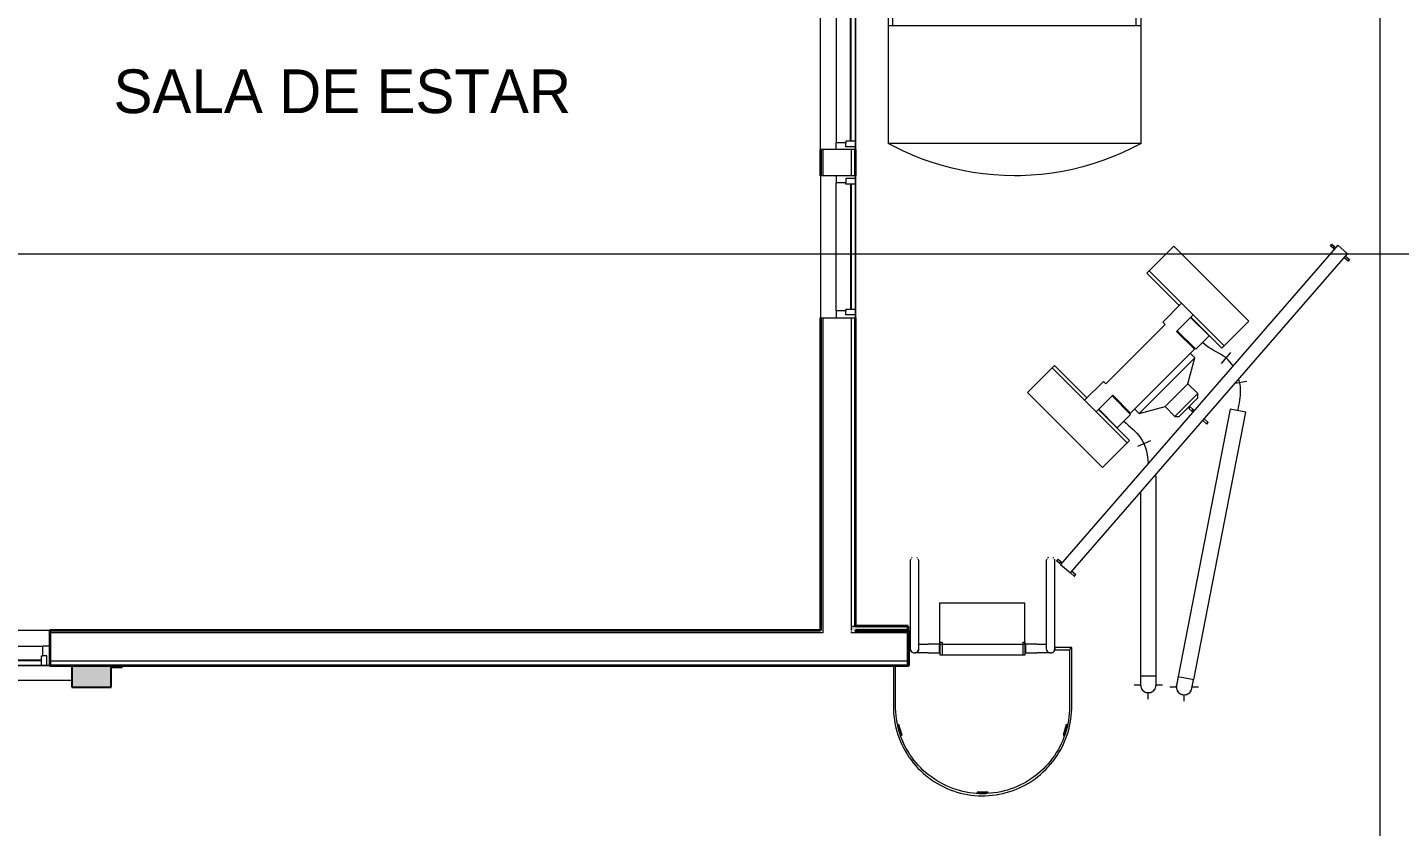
# Model space of a CAD drawing. Header units: metres. Extents: x -3 to 175, y -5 to 18.
# Drawn here: x 119.59 to 125.87, y 0.14 to 3.8 of the extents above; entities that cross this region are included whole.
import ezdxf

# ---------------------------------------------------------------- set-up
doc = ezdxf.new("R2010")
doc.units = ezdxf.units.M
for name, color, linetype, lineweight in [('A-FLOR-HRAL', 7, 'Continuous', 9), ('A-GENM', 7, 'Continuous', 9), ('A-GLAZ', 7, 'Continuous', 9), ('A-WALL', 7, 'Continuous', 9), ('A-WALL-PATT', 7, 'Continuous', 35), ('G-ANNO-SYMB', 7, 'Continuous', 9), ('G-ANNO-TEXT', 7, 'Continuous', 9), ('I-WALL', 7, 'Continuous', 9), ('M-EQPM', 7, 'Continuous', 9), ('P-PIPE', 7, 'Continuous', 9), ('P-PIPE-CNTR', 7, 'Continuous', 9)]:
    doc.layers.add(name, color=color, linetype=linetype, lineweight=lineweight)
doc.styles.add('Century Gothic_1', font='GOTHIC.TTF', dxfattribs={"height": 0.2})

# ---------------------------------------------------------------- blocks, each defined once
blk = doc.blocks.new('M_Corniza Generica - Blanco-2490366-N-Hab-01')
at = {"layer": 'A-GENM', "true_color": 0xc0c0c0}
blk.add_hatch(color=9, dxfattribs=at).paths.add_polyline_path([(13.041, 0.8736), (13.041, 1.0336), (13.036, 1.0336), (13.036, 0.8736)])
at = {"layer": 'A-GENM', "lineweight": 25}
for p, q in [((13.041, 1.0336), (13.036, 1.0336)), ((13.036, 1.0336), (13.036, 0.8736)), ((13.041, 0.8736), (13.041, 1.0336)), ((13.036, 0.8736), (13.041, 0.8736))]:
    blk.add_line(p, q, dxfattribs=at)
blk = doc.blocks.new('M_Ventana Ponton - 650 x 1500 mm-2529117-N-Hab-01')
at = {"layer": 'A-GLAZ'}
for p, q in [((0.325, 0.08), (-0.325, 0.08)), ((-0.29325, 0.0089), (0.29325, 0.0089)), ((-0.325, -0.08), (0.325, -0.08)), ((0.2869, -0.08), (-0.2869, -0.08))]:
    blk.add_line(p, q, dxfattribs=at)
at = {"layer": 'A-GLAZ', "lineweight": 18}
for p, q in [((-0.29325, 0.0089), (-0.325, 0.0089)), ((-0.29325, -0.03555), (-0.29325, 0.0089)), ((0.325, 0.0089), (0.29325, 0.0089)), ((0.29325, -0.03555), (0.29325, 0.0089)), ((-0.3123, -0.08), (-0.3123, -0.03555)), ((-0.3123, -0.03555), (-0.29325, -0.03555)), ((-0.2869, -0.03555), (-0.29325, -0.03555)), ((-0.2869, -0.08), (-0.2869, -0.03555)), ((0.2869, -0.03555), (0.29325, -0.03555)), ((0.2869, -0.08), (0.2869, -0.03555)), ((0.3123, -0.03555), (0.29325, -0.03555)), ((0.3123, -0.08), (0.3123, -0.03555)), ((-0.2869, -0.08), (-0.325, -0.08)), ((0.325, -0.08), (0.2869, -0.08))]:
    blk.add_line(p, q, dxfattribs=at)
at = {"layer": 'A-GLAZ', "lineweight": 25}
blk.add_line((0.2869, -0.057775), (-0.2869, -0.057775), dxfattribs=at)
blk = doc.blocks.new('M_Ventana Ponton - 650 x 1400 mm-2537247-N-Hab-01')
at = {"layer": 'A-GLAZ'}
for p, q in [((0.325, 0.08), (-0.325, 0.08)), ((-0.29325, 0.0089), (0.29325, 0.0089)), ((-0.325, -0.08), (0.325, -0.08)), ((0.2869, -0.08), (-0.2869, -0.08))]:
    blk.add_line(p, q, dxfattribs=at)
at = {"layer": 'A-GLAZ', "lineweight": 18}
for p, q in [((-0.325, 0.08), (-0.325, -0.08)), ((0.325, -0.08), (0.325, 0.08)), ((-0.29325, 0.0089), (-0.325, 0.0089)), ((-0.29325, -0.03555), (-0.29325, 0.0089)), ((0.325, 0.0089), (0.29325, 0.0089)), ((0.29325, -0.03555), (0.29325, 0.0089)), ((-0.3123, -0.08), (-0.3123, -0.03555)), ((-0.3123, -0.03555), (-0.29325, -0.03555)), ((-0.2869, -0.03555), (-0.29325, -0.03555)), ((-0.2869, -0.08), (-0.2869, -0.03555)), ((0.2869, -0.03555), (0.29325, -0.03555)), ((0.2869, -0.08), (0.2869, -0.03555)), ((0.3123, -0.03555), (0.29325, -0.03555)), ((0.3123, -0.08), (0.3123, -0.03555)), ((-0.2869, -0.08), (-0.325, -0.08)), ((0.325, -0.08), (0.2869, -0.08))]:
    blk.add_line(p, q, dxfattribs=at)
at = {"layer": 'A-GLAZ', "lineweight": 25}
blk.add_line((0.2869, -0.057775), (-0.2869, -0.057775), dxfattribs=at)
blk = doc.blocks.new('M_Ventana Ponton - 650 x 1400 mm-2537208-N-Hab-01')
at = {"layer": 'A-GLAZ'}
for p, q in [((-0.325, 0.08), (0.325, 0.08)), ((0.2869, 0.08), (-0.2869, 0.08)), ((-0.29325, -0.0089), (0.29325, -0.0089)), ((0.325, -0.08), (-0.325, -0.08))]:
    blk.add_line(p, q, dxfattribs=at)
at = {"layer": 'A-GLAZ', "lineweight": 18}
for p, q in [((-0.325, -0.08), (-0.325, 0.08)), ((-0.2869, 0.08), (-0.325, 0.08)), ((-0.3123, 0.08), (-0.3123, 0.03555)), ((-0.2869, 0.08), (-0.2869, 0.03555)), ((0.2869, 0.08), (0.2869, 0.03555)), ((0.325, 0.08), (0.2869, 0.08)), ((0.3123, 0.08), (0.3123, 0.03555)), ((0.325, 0.08), (0.325, -0.08)), ((-0.3123, 0.03555), (-0.29325, 0.03555)), ((-0.2869, 0.03555), (-0.29325, 0.03555)), ((-0.29325, 0.03555), (-0.29325, -0.0089)), ((0.2869, 0.03555), (0.29325, 0.03555)), ((0.29325, 0.03555), (0.29325, -0.0089)), ((0.3123, 0.03555), (0.29325, 0.03555)), ((-0.29325, -0.0089), (-0.325, -0.0089)), ((0.325, -0.0089), (0.29325, -0.0089))]:
    blk.add_line(p, q, dxfattribs=at)
at = {"layer": 'A-GLAZ', "lineweight": 25}
blk.add_line((0.2869, 0.057775), (-0.2869, 0.057775), dxfattribs=at)
blk = doc.blocks.new('Railing - 50 x 12mm-V212-N-Hab-01')
at = {"layer": 'A-FLOR-HRAL'}
for p, q in [((-0.054, -0.0016), (-0.0368, -0.0016)), ((-0.054, -0.0116), (-0.054, -0.0016)), ((-0.0368, -0.0116), (-0.054, -0.0116)), ((-0.0368, -0.0016), (-0.03, -0.0016)), ((-0.0368, -0.0116), (-0.0368, -0.0016)), ((-0.03, -0.0116), (-0.0368, -0.0116)), ((0.03, -0.0016), (0.0532, -0.0016)), ((0.0532, -0.0116), (0.03, -0.0116)), ((0.054, -0.0016), (0.0532, -0.0016)), ((0.0532, -0.0016), (0.0532, -0.0116)), ((0.0532, -0.0116), (0.054, -0.0116)), ((0.054, -0.0116), (0.054, -0.0016)), ((0.054, -0.0116), (0.054, -0.0016))]:
    blk.add_line(p, q, dxfattribs=at)
blk = doc.blocks.new('Railing - 50 x 12mm-V201-N-Hab-01')
at = {"layer": 'A-FLOR-HRAL'}
for p, q in [((-0.054, -0.0016), (-0.0368, -0.0016)), ((-0.054, -0.0116), (-0.054, -0.0016)), ((-0.0368, -0.0116), (-0.054, -0.0116)), ((-0.0368, -0.0016), (-0.03, -0.0016)), ((-0.0368, -0.0116), (-0.0368, -0.0016)), ((-0.03, -0.0116), (-0.0368, -0.0116)), ((0.03, -0.0016), (0.0532, -0.0016)), ((0.0532, -0.0116), (0.03, -0.0116)), ((0.054, -0.0016), (0.0532, -0.0016)), ((0.0532, -0.0016), (0.0532, -0.0116)), ((0.0532, -0.0116), (0.054, -0.0116)), ((0.054, -0.0116), (0.054, -0.0016)), ((0.054, -0.0116), (0.054, -0.0016))]:
    blk.add_line(p, q, dxfattribs=at)
blk = doc.blocks.new('Railing - Railing-2595985-N-Hab-01')
at = {"layer": 'A-FLOR-HRAL'}
for p, q in [((15.0038, 2.7979), (13.7338, 1.3369)), ((15.0491, 2.7585), (15.0038, 2.7979)), ((13.7791, 1.2976), (15.0491, 2.7585)), ((13.7338, 1.3369), (13.7791, 1.2976))]:
    blk.add_line(p, q, dxfattribs=at)
at = {"rotation": 318.9999999999996}
for name, p in [('Railing - 50 x 12mm-V212-N-Hab-01', (15.0183, 2.7688)), ('Railing - 50 x 12mm-V201-N-Hab-01', (14.3704, 2.0235)), ('Railing - 50 x 12mm-V201-N-Hab-01', (13.7647, 1.3267))]:
    blk.add_blockref(name, p, dxfattribs=at)
blk = doc.blocks.new('M_Escalera Marinera Exterior - M_Escalera Marinera Exterior-2698241-N-Hab-01')
at = {"layer": 'A-GENM'}
for p, q in [((-0.3316, 0.35), (-0.3316, 0.05)), ((-0.2916, 0.05), (-0.2916, 0.35)), ((0.2916, 0.35), (0.2916, 0.05)), ((0.3316, 0.05), (0.3316, 0.35)), ((0.194, 0.2077), (-0.1968, 0.2077)), ((-0.1968, 0.2077), (-0.1968, 0.02)), ((0.194, 0.02), (0.194, 0.2077)), ((-0.3316, 0.005), (-0.3361, 0.005)), ((-0.3316, -0.005), (-0.3316, 0.005)), ((-0.1968, 0.02), (-0.2484, 0.02)), ((-0.1968, 0), (-0.1968, 0.02)), ((-0.1968, 0.02), (0.194, 0.02)), ((-0.1968, -0.02), (-0.1968, 0)), ((-0.1943, 0.03), (-0.1843, 0.03)), ((-0.1943, -0.03), (-0.1943, 0.03)), ((-0.1843, 0.03), (-0.1843, -0.03)), ((0.1843, 0.03), (0.1943, 0.03)), ((0.1843, 0.03), (0.1843, -0.03)), ((0.1943, 0.03), (0.1943, -0.03)), ((0.2484, 0.02), (0.1968, 0.02)), ((0.1968, 0.02), (0.1968, 0)), ((0.1968, 0), (0.1968, -0.02)), ((0.4084, 0.005), (0.3316, 0.005)), ((0.3316, 0.005), (0.3316, -0.005)), ((0.4084, -0.2658), (0.4084, 0.005)), ((-0.3361, -0.005), (-0.3316, -0.005)), ((-0.2484, -0.02), (-0.1968, -0.02)), ((-0.1843, -0.03), (-0.1943, -0.03)), ((0.1843, -0.03), (-0.1843, -0.03)), ((0.1943, -0.03), (0.1843, -0.03)), ((0.1968, -0.02), (0.2484, -0.02)), ((0.3316, -0.005), (0.3984, -0.005)), ((0.3984, -0.005), (0.3984, -0.2658)), ((-0.4084, -0.0774), (-0.4084, -0.2658)), ((-0.3984, -0.2658), (-0.3984, -0.0774)), ((-0.3828, -0.3479), (-0.3876, -0.3493)), ((-0.3876, -0.3493), (-0.3736, -0.3981)), ((-0.3688, -0.3968), (-0.3828, -0.3479)), ((0.3828, -0.3479), (0.3688, -0.3968)), ((0.3736, -0.3981), (0.3876, -0.3493)), ((0.3876, -0.3493), (0.3828, -0.3479)), ((0.3924, -0.3342), (0.3921, -0.3359)), ((0.3924, -0.3342), (0.3921, -0.3359)), ((-0.3736, -0.3981), (-0.3688, -0.3968)), ((0.3688, -0.3968), (0.3736, -0.3981)), ((0.3745, -0.4013), (0.3741, -0.4027)), ((0.3745, -0.4013), (0.3741, -0.4027)), ((-0.3445, -0.4657), (-0.3454, -0.4642)), ((-0.3445, -0.4657), (-0.3454, -0.4642)), ((0.3057, -0.5212), (0.3045, -0.5225)), ((0.3057, -0.5212), (0.3045, -0.5225)), ((-0.1985, -0.6111), (-0.1999, -0.6103)), ((-0.1985, -0.6111), (-0.1999, -0.6103)), ((-0.0683, -0.6582), (-0.0699, -0.6579)), ((-0.0683, -0.6582), (-0.0699, -0.6579)), ((0.0254, -0.6578), (-0.0254, -0.6578)), ((-0.0254, -0.6578), (-0.0254, -0.6628)), ((-0.0155, -0.6628), (0.0155, -0.6628)), ((0.0006, -0.6641), (-0.0008, -0.6641)), ((0.0006, -0.6641), (-0.0008, -0.6641)), ((0.0254, -0.6628), (0.0254, -0.6578)), ((0.1371, -0.6398), (0.1354, -0.6404)), ((0.1371, -0.6398), (0.1354, -0.6404))]:
    blk.add_line(p, q, dxfattribs=at)
at = {"layer": 'A-GENM', "flags": 128}
for points in [[(-0.3316, 0.4), (-0.3316, 0.4), (-0.3316, 0.3998), (-0.3316, 0.3996), (-0.3316, 0.3994), (-0.3316, 0.399), (-0.3316, 0.3986), (-0.3316, 0.3981), (-0.3316, 0.3975), (-0.3316, 0.3968), (-0.3316, 0.3961), (-0.3316, 0.3952), (-0.3316, 0.3943), (-0.3316, 0.3934), (-0.3316, 0.3924), (-0.3316, 0.3913), (-0.3316, 0.3901), (-0.3316, 0.3889), (-0.3316, 0.3876), (-0.3316, 0.3862), (-0.3316, 0.3848), (-0.3316, 0.3834), (-0.3316, 0.3819), (-0.3316, 0.3803), (-0.3316, 0.3787), (-0.3316, 0.377), (-0.3316, 0.3753), (-0.3316, 0.3736), (-0.3316, 0.3718), (-0.3316, 0.37), (-0.3316, 0.3681), (-0.3316, 0.3662), (-0.3316, 0.3643), (-0.3316, 0.3624), (-0.3316, 0.3605), (-0.3316, 0.3585), (-0.3316, 0.3565), (-0.3316, 0.3545), (-0.3316, 0.3525), (-0.3316, 0.3505), (-0.3316, 0.35)], [(-0.2916, 0.35), (-0.2916, 0.352), (-0.2916, 0.354), (-0.2916, 0.356), (-0.2916, 0.358), (-0.2916, 0.3599), (-0.2916, 0.3619), (-0.2916, 0.3638), (-0.2916, 0.3657), (-0.2916, 0.3676), (-0.2916, 0.3695), (-0.2916, 0.3713), (-0.2916, 0.3731), (-0.2916, 0.3748), (-0.2916, 0.3766), (-0.2916, 0.3782), (-0.2916, 0.3799), (-0.2916, 0.3814), (-0.2916, 0.383), (-0.2916, 0.3844), (-0.2916, 0.3859), (-0.2916, 0.3872), (-0.2916, 0.3885), (-0.2916, 0.3898), (-0.2916, 0.391), (-0.2916, 0.3921), (-0.2916, 0.3931), (-0.2916, 0.3941), (-0.2916, 0.395), (-0.2916, 0.3958), (-0.2916, 0.3966), (-0.2916, 0.3973), (-0.2916, 0.3979), (-0.2916, 0.3984), (-0.2916, 0.3989), (-0.2916, 0.3993), (-0.2916, 0.3996), (-0.2916, 0.3998), (-0.2916, 0.3999), (-0.2916, 0.4), (-0.2916, 0.4)], [(0.2916, 0.4), (0.2916, 0.4), (0.2916, 0.3998), (0.2916, 0.3996), (0.2916, 0.3994), (0.2916, 0.399), (0.2916, 0.3986), (0.2916, 0.3981), (0.2916, 0.3975), (0.2916, 0.3968), (0.2916, 0.3961), (0.2916, 0.3952), (0.2916, 0.3943), (0.2916, 0.3934), (0.2916, 0.3924), (0.2916, 0.3913), (0.2916, 0.3901), (0.2916, 0.3889), (0.2916, 0.3876), (0.2916, 0.3862), (0.2916, 0.3848), (0.2916, 0.3834), (0.2916, 0.3819), (0.2916, 0.3803), (0.2916, 0.3787), (0.2916, 0.377), (0.2916, 0.3753), (0.2916, 0.3736), (0.2916, 0.3718), (0.2916, 0.37), (0.2916, 0.3681), (0.2916, 0.3662), (0.2916, 0.3643), (0.2916, 0.3624), (0.2916, 0.3605), (0.2916, 0.3585), (0.2916, 0.3565), (0.2916, 0.3545), (0.2916, 0.3525), (0.2916, 0.3505), (0.2916, 0.35)], [(0.3316, 0.35), (0.3316, 0.352), (0.3316, 0.354), (0.3316, 0.356), (0.3316, 0.358), (0.3316, 0.3599), (0.3316, 0.3619), (0.3316, 0.3638), (0.3316, 0.3657), (0.3316, 0.3676), (0.3316, 0.3695), (0.3316, 0.3713), (0.3316, 0.3731), (0.3316, 0.3748), (0.3316, 0.3766), (0.3316, 0.3782), (0.3316, 0.3799), (0.3316, 0.3814), (0.3316, 0.383), (0.3316, 0.3844), (0.3316, 0.3859), (0.3316, 0.3872), (0.3316, 0.3885), (0.3316, 0.3898), (0.3316, 0.391), (0.3316, 0.3921), (0.3316, 0.3931), (0.3316, 0.3941), (0.3316, 0.395), (0.3316, 0.3958), (0.3316, 0.3966), (0.3316, 0.3973), (0.3316, 0.3979), (0.3316, 0.3984), (0.3316, 0.3989), (0.3316, 0.3993), (0.3316, 0.3996), (0.3316, 0.3998), (0.3316, 0.3999), (0.3316, 0.4), (0.3316, 0.4)], [(-0.3316, 0.05), (-0.3316, 0.048), (-0.3316, 0.046), (-0.3316, 0.044), (-0.3316, 0.042), (-0.3316, 0.0401), (-0.3316, 0.0381), (-0.3316, 0.0362), (-0.3316, 0.0343), (-0.3316, 0.0324), (-0.3316, 0.0305), (-0.3316, 0.0287), (-0.3316, 0.0269), (-0.3316, 0.0252), (-0.3316, 0.0234), (-0.3316, 0.0218), (-0.3316, 0.0201), (-0.3316, 0.0186), (-0.3316, 0.017), (-0.3316, 0.0156), (-0.3316, 0.0141), (-0.3316, 0.0128), (-0.3316, 0.0115), (-0.3316, 0.0102), (-0.3316, 0.009), (-0.3316, 0.0079), (-0.3316, 0.0069), (-0.3316, 0.0059), (-0.3316, 0.005), (-0.3316, 0.0042), (-0.3316, 0.0034), (-0.3316, 0.0027), (-0.3316, 0.0021), (-0.3316, 0.0016), (-0.3316, 0.0011), (-0.3316, 0.0007), (-0.3316, 0.0004), (-0.3316, 0.0002), (-0.3316, 0.0001), (-0.3316, 0)], [(-0.2918, 0.02), (-0.2906, 0.02), (-0.2887, 0.02), (-0.2867, 0.02), (-0.2846, 0.02), (-0.2825, 0.02), (-0.2804, 0.02), (-0.2782, 0.02), (-0.2759, 0.02), (-0.2736, 0.02), (-0.2713, 0.02), (-0.2689, 0.02), (-0.2665, 0.02), (-0.2641, 0.02), (-0.2616, 0.02), (-0.2591, 0.02), (-0.2566, 0.02), (-0.2541, 0.02), (-0.2516, 0.02), (-0.2491, 0.02), (-0.2484, 0.02)], [(-0.2916, 0), (-0.2916, 0), (-0.2916, 0.0002), (-0.2916, 0.0004), (-0.2916, 0.0006), (-0.2916, 0.001), (-0.2916, 0.0014), (-0.2916, 0.0019), (-0.2916, 0.0025), (-0.2916, 0.0032), (-0.2916, 0.0039), (-0.2916, 0.0048), (-0.2916, 0.0057), (-0.2916, 0.0066), (-0.2916, 0.0076), (-0.2916, 0.0087), (-0.2916, 0.0099), (-0.2916, 0.0111), (-0.2916, 0.0124), (-0.2916, 0.0138), (-0.2916, 0.0152), (-0.2916, 0.0166), (-0.2916, 0.0181), (-0.2916, 0.0197), (-0.2916, 0.0213), (-0.2916, 0.023), (-0.2916, 0.0247), (-0.2916, 0.0264), (-0.2916, 0.0282), (-0.2916, 0.03), (-0.2916, 0.0319), (-0.2916, 0.0338), (-0.2916, 0.0357), (-0.2916, 0.0376), (-0.2916, 0.0395), (-0.2916, 0.0415), (-0.2916, 0.0435), (-0.2916, 0.0455), (-0.2916, 0.0475), (-0.2916, 0.0495), (-0.2916, 0.05)], [(0.2484, 0.02), (0.2509, 0.02), (0.2534, 0.02), (0.2559, 0.02), (0.2584, 0.02), (0.2609, 0.02), (0.2634, 0.02), (0.2658, 0.02), (0.2683, 0.02), (0.2707, 0.02), (0.273, 0.02), (0.2753, 0.02), (0.2776, 0.02), (0.2798, 0.02), (0.282, 0.02), (0.2841, 0.02), (0.2861, 0.02), (0.2881, 0.02), (0.2901, 0.02), (0.2919, 0.02)], [(0.2916, 0.05), (0.2916, 0.048), (0.2916, 0.046), (0.2916, 0.044), (0.2916, 0.042), (0.2916, 0.0401), (0.2916, 0.0381), (0.2916, 0.0362), (0.2916, 0.0343), (0.2916, 0.0324), (0.2916, 0.0305), (0.2916, 0.0287), (0.2916, 0.0269), (0.2916, 0.0252), (0.2916, 0.0234), (0.2916, 0.0218), (0.2916, 0.0201), (0.2916, 0.0186), (0.2916, 0.017), (0.2916, 0.0156), (0.2916, 0.0141), (0.2916, 0.0128), (0.2916, 0.0115), (0.2916, 0.0102), (0.2916, 0.009), (0.2916, 0.0079), (0.2916, 0.0069), (0.2916, 0.0059), (0.2916, 0.005), (0.2916, 0.0042), (0.2916, 0.0034), (0.2916, 0.0027), (0.2916, 0.0021), (0.2916, 0.0016), (0.2916, 0.0011), (0.2916, 0.0007), (0.2916, 0.0004), (0.2916, 0.0002), (0.2916, 0.0001), (0.2916, 0), (0.2916, 0)], [(0.3316, 0), (0.3316, 0.0002), (0.3316, 0.0004), (0.3316, 0.0006), (0.3316, 0.001), (0.3316, 0.0014), (0.3316, 0.0019), (0.3316, 0.0025), (0.3316, 0.0032), (0.3316, 0.0039), (0.3316, 0.0048), (0.3316, 0.0057), (0.3316, 0.0066), (0.3316, 0.0076), (0.3316, 0.0087), (0.3316, 0.0099), (0.3316, 0.0111), (0.3316, 0.0124), (0.3316, 0.0138), (0.3316, 0.0152), (0.3316, 0.0166), (0.3316, 0.0181), (0.3316, 0.0197), (0.3316, 0.0213), (0.3316, 0.023), (0.3316, 0.0247), (0.3316, 0.0264), (0.3316, 0.0282), (0.3316, 0.03), (0.3316, 0.0319), (0.3316, 0.0338), (0.3316, 0.0357), (0.3316, 0.0376), (0.3316, 0.0395), (0.3316, 0.0415), (0.3316, 0.0435), (0.3316, 0.0455), (0.3316, 0.0475), (0.3316, 0.0495), (0.3316, 0.05)], [(-0.2484, -0.02), (-0.2509, -0.02), (-0.2534, -0.02), (-0.2559, -0.02), (-0.2584, -0.02), (-0.2609, -0.02), (-0.2634, -0.02), (-0.2658, -0.02), (-0.2683, -0.02), (-0.2707, -0.02), (-0.273, -0.02), (-0.2753, -0.02), (-0.2776, -0.02), (-0.2798, -0.02), (-0.282, -0.02), (-0.2841, -0.02), (-0.2861, -0.02), (-0.2881, -0.02), (-0.2901, -0.02), (-0.2919, -0.02), (-0.2937, -0.02), (-0.2955, -0.02), (-0.2971, -0.02), (-0.2987, -0.02), (-0.3002, -0.02), (-0.3016, -0.02), (-0.3029, -0.02), (-0.3042, -0.02), (-0.3053, -0.02), (-0.3064, -0.02), (-0.3073, -0.02), (-0.3082, -0.02), (-0.309, -0.02), (-0.3096, -0.02)], [(0.3098, -0.02), (0.3092, -0.02), (0.3084, -0.02), (0.3076, -0.02), (0.3066, -0.02), (0.3056, -0.02), (0.3045, -0.02), (0.3033, -0.02), (0.302, -0.02), (0.3006, -0.02), (0.2991, -0.02), (0.2976, -0.02), (0.2959, -0.02), (0.2942, -0.02), (0.2924, -0.02), (0.2906, -0.02), (0.2887, -0.02), (0.2867, -0.02), (0.2846, -0.02), (0.2825, -0.02), (0.2804, -0.02), (0.2782, -0.02), (0.2759, -0.02), (0.2736, -0.02), (0.2713, -0.02), (0.2689, -0.02), (0.2665, -0.02), (0.2641, -0.02), (0.2616, -0.02), (0.2591, -0.02), (0.2566, -0.02), (0.2541, -0.02), (0.2516, -0.02), (0.2491, -0.02), (0.2484, -0.02)], [(-0.4084, -0.2658), (-0.408, -0.2821), (-0.4071, -0.2984), (-0.4054, -0.3147), (-0.4031, -0.3309), (-0.4022, -0.3359)], [(-0.4084, -0.2658), (-0.408, -0.2821), (-0.4071, -0.2984), (-0.4054, -0.3147), (-0.4031, -0.3309), (-0.4022, -0.3359)], [(-0.4084, -0.2658), (-0.408, -0.2821), (-0.4071, -0.2984), (-0.4054, -0.3147), (-0.4031, -0.3309), (-0.4002, -0.3469), (-0.3967, -0.3629), (-0.3925, -0.3787), (-0.3876, -0.3943), (-0.3822, -0.4097), (-0.3761, -0.4248), (-0.3695, -0.4398), (-0.3622, -0.4544), (-0.3544, -0.4687), (-0.346, -0.4827), (-0.337, -0.4964), (-0.3275, -0.5097), (-0.3175, -0.5226), (-0.307, -0.5351), (-0.296, -0.5471), (-0.2845, -0.5588), (-0.2726, -0.5699), (-0.2602, -0.5806), (-0.2474, -0.5907), (-0.2342, -0.6003), (-0.2206, -0.6094), (-0.2067, -0.618), (-0.1925, -0.626), (-0.1779, -0.6334), (-0.1631, -0.6402), (-0.148, -0.6464), (-0.1326, -0.652), (-0.1171, -0.657), (-0.1013, -0.6614), (-0.0854, -0.6651), (-0.0694, -0.6682), (-0.0533, -0.6707), (-0.037, -0.6725), (-0.0207, -0.6737), (-0.0044, -0.6742), (0.0119, -0.674), (0.0282, -0.6732), (0.0445, -0.6717), (0.0607, -0.6696), (0.0768, -0.6669), (0.0928, -0.6635), (0.1086, -0.6595), (0.1243, -0.6548), (0.1397, -0.6495), (0.155, -0.6436), (0.1699, -0.6371), (0.1847, -0.63), (0.1991, -0.6224), (0.2132, -0.6141), (0.2269, -0.6053), (0.2403, -0.596), (0.2533, -0.5861), (0.2659, -0.5757), (0.2781, -0.5648), (0.2899, -0.5535), (0.3011, -0.5416), (0.3119, -0.5294), (0.3222, -0.5167), (0.332, -0.5036), (0.3412, -0.4902), (0.3499, -0.4763), (0.3581, -0.4622), (0.3656, -0.4477), (0.3726, -0.4329), (0.379, -0.4179), (0.3848, -0.4026), (0.3899, -0.3871), (0.3945, -0.3714), (0.3984, -0.3556), (0.4016, -0.3396), (0.4043, -0.3234), (0.4063, -0.3072), (0.4076, -0.291), (0.4083, -0.2746), (0.4084, -0.2658)], [(0.3984, -0.2658), (0.398, -0.2817), (0.3971, -0.2976), (0.3955, -0.3135), (0.3933, -0.3293), (0.3904, -0.345), (0.3869, -0.3605), (0.3828, -0.3759), (0.3781, -0.3911), (0.3728, -0.4061), (0.3669, -0.4209), (0.3604, -0.4355), (0.3533, -0.4498), (0.3457, -0.4638), (0.3375, -0.4774), (0.3288, -0.4907), (0.3195, -0.5037), (0.3098, -0.5163), (0.2995, -0.5285), (0.2887, -0.5403), (0.2775, -0.5516), (0.2659, -0.5625), (0.2538, -0.5728), (0.2413, -0.5828), (0.2285, -0.5922), (0.2152, -0.601), (0.2017, -0.6094), (0.1878, -0.6172), (0.1736, -0.6244), (0.1591, -0.631), (0.1444, -0.6371), (0.1294, -0.6426), (0.1142, -0.6475), (0.0989, -0.6517), (0.0834, -0.6554), (0.0677, -0.6584), (0.052, -0.6608), (0.0361, -0.6625), (0.0202, -0.6637), (0.0043, -0.6642), (-0.0116, -0.664), (-0.0275, -0.6632), (-0.0434, -0.6618), (-0.0592, -0.6598), (-0.0749, -0.6571), (-0.0905, -0.6538), (-0.106, -0.6498), (-0.1212, -0.6453), (-0.1363, -0.6401), (-0.1512, -0.6344), (-0.1658, -0.628), (-0.1801, -0.6211), (-0.1942, -0.6136), (-0.2079, -0.6056), (-0.2214, -0.597), (-0.2344, -0.5879), (-0.2471, -0.5783), (-0.2594, -0.5681), (-0.2713, -0.5575), (-0.2828, -0.5464), (-0.2938, -0.5349), (-0.3043, -0.5229), (-0.3143, -0.5106), (-0.3239, -0.4978), (-0.3329, -0.4847), (-0.3414, -0.4712), (-0.3493, -0.4574), (-0.3567, -0.4432), (-0.3635, -0.4288), (-0.3697, -0.4142), (-0.3753, -0.3993), (-0.3804, -0.3841), (-0.3848, -0.3688), (-0.3886, -0.3534), (-0.3918, -0.3378), (-0.3944, -0.322), (-0.3963, -0.3062), (-0.3976, -0.2903), (-0.3983, -0.2744), (-0.3984, -0.2658)], [(0.3839, -0.405), (0.3848, -0.4026), (0.3899, -0.3871), (0.3945, -0.3714), (0.3984, -0.3556), (0.4016, -0.3396), (0.4043, -0.3234), (0.4063, -0.3072), (0.4076, -0.291), (0.4083, -0.2746), (0.4084, -0.2658)], [(0.3839, -0.405), (0.3848, -0.4026), (0.3899, -0.3871), (0.3945, -0.3714), (0.3984, -0.3556), (0.4016, -0.3396), (0.4043, -0.3234), (0.4063, -0.3072), (0.4076, -0.291), (0.4083, -0.2746), (0.4084, -0.2658)], [(-0.4019, -0.3376), (-0.4002, -0.3469), (-0.3967, -0.3629), (-0.3925, -0.3787), (-0.3876, -0.3943), (-0.384, -0.4047)], [(-0.4019, -0.3376), (-0.4002, -0.3469), (-0.3967, -0.3629), (-0.3925, -0.3787), (-0.3876, -0.3943), (-0.384, -0.4047)], [(-0.3835, -0.4061), (-0.3822, -0.4097), (-0.3761, -0.4248), (-0.3695, -0.4398), (-0.3622, -0.4544), (-0.3544, -0.4687), (-0.346, -0.4827), (-0.337, -0.4964), (-0.3275, -0.5097), (-0.3175, -0.5226), (-0.3133, -0.5276)], [(-0.3835, -0.4061), (-0.3822, -0.4097), (-0.3761, -0.4248), (-0.3695, -0.4398), (-0.3622, -0.4544), (-0.3544, -0.4687), (-0.346, -0.4827), (-0.337, -0.4964), (-0.3275, -0.5097), (-0.3175, -0.5226), (-0.3133, -0.5276)], [(0.3541, -0.4691), (0.3581, -0.4622), (0.3656, -0.4477), (0.3726, -0.4329), (0.379, -0.4179), (0.3835, -0.4061)], [(0.3541, -0.4691), (0.3581, -0.4622), (0.3656, -0.4477), (0.3726, -0.4329), (0.379, -0.4179), (0.3835, -0.4061)], [(0.2632, -0.578), (0.2659, -0.5757), (0.2781, -0.5648), (0.2899, -0.5535), (0.3011, -0.5416), (0.3119, -0.5294), (0.3222, -0.5167), (0.332, -0.5036), (0.3412, -0.4902), (0.3499, -0.4763), (0.3532, -0.4706)], [(0.2632, -0.578), (0.2659, -0.5757), (0.2781, -0.5648), (0.2899, -0.5535), (0.3011, -0.5416), (0.3119, -0.5294), (0.3222, -0.5167), (0.332, -0.5036), (0.3412, -0.4902), (0.3499, -0.4763), (0.3532, -0.4706)], [(-0.3122, -0.529), (-0.307, -0.5351), (-0.296, -0.5471), (-0.2845, -0.5588), (-0.2726, -0.5699), (-0.2602, -0.5806), (-0.2474, -0.5907), (-0.2342, -0.6003), (-0.2206, -0.6094), (-0.2067, -0.618), (-0.1925, -0.626), (-0.1779, -0.6334), (-0.1631, -0.6402), (-0.148, -0.6464), (-0.1404, -0.6492)], [(-0.3122, -0.529), (-0.307, -0.5351), (-0.296, -0.5471), (-0.2845, -0.5588), (-0.2726, -0.5699), (-0.2602, -0.5806), (-0.2474, -0.5907), (-0.2342, -0.6003), (-0.2206, -0.6094), (-0.2067, -0.618), (-0.1925, -0.626), (-0.1779, -0.6334), (-0.1631, -0.6402), (-0.148, -0.6464), (-0.1404, -0.6492)], [(0.0715, -0.6678), (0.0768, -0.6669), (0.0928, -0.6635), (0.1086, -0.6595), (0.1243, -0.6548), (0.1397, -0.6495), (0.155, -0.6436), (0.1699, -0.6371), (0.1847, -0.63), (0.1991, -0.6224), (0.2036, -0.6197)], [(0.0715, -0.6678), (0.0768, -0.6669), (0.0928, -0.6635), (0.1086, -0.6595), (0.1243, -0.6548), (0.1397, -0.6495), (0.155, -0.6436), (0.1699, -0.6371), (0.1847, -0.63), (0.1991, -0.6224), (0.2036, -0.6197)], [(0.2049, -0.6189), (0.2132, -0.6141), (0.2269, -0.6053), (0.2403, -0.596), (0.2533, -0.5861), (0.2618, -0.5791)], [(0.2049, -0.6189), (0.2132, -0.6141), (0.2269, -0.6053), (0.2403, -0.596), (0.2533, -0.5861), (0.2618, -0.5791)], [(-0.1388, -0.6498), (-0.1326, -0.652), (-0.1171, -0.657), (-0.1013, -0.6614), (-0.0854, -0.6651), (-0.0694, -0.6682), (-0.0533, -0.6707), (-0.037, -0.6725), (-0.0207, -0.6737), (-0.0044, -0.6742), (-0.0006, -0.6741)], [(-0.1388, -0.6498), (-0.1326, -0.652), (-0.1171, -0.657), (-0.1013, -0.6614), (-0.0854, -0.6651), (-0.0694, -0.6682), (-0.0533, -0.6707), (-0.037, -0.6725), (-0.0207, -0.6737), (-0.0044, -0.6742), (-0.0006, -0.6741)], [(0.0007, -0.6741), (0.0119, -0.674), (0.0282, -0.6732), (0.0445, -0.6717), (0.0607, -0.6696), (0.0702, -0.668)], [(0.0007, -0.6741), (0.0119, -0.674), (0.0282, -0.6732), (0.0445, -0.6717), (0.0607, -0.6696), (0.0702, -0.668)]]:
    blk.add_lwpolyline(points, dxfattribs=at)
at = {"layer": 'A-GENM'}
for centre, start, end in [((-0.3116, 0.4), 150, 188.91937), ((-0.3116, 0.4), 120, 135), ((-0.3116, 0.4), 45, 60), ((-0.3116, 0.4), 351.01649, 30), ((0.3116, 0.4), 150, 188.91938), ((0.3116, 0.4), 120, 135), ((0.3116, 0.4), 45, 60), ((0.3116, 0.4), 351.01649, 30), ((-0.3116, 0), 171.01649, 180), ((-0.3116, 0), 171.01649, 270), ((-0.3116, 0), 180, 360), ((-0.3116, 0), 270, 8.91937), ((-0.3116, 0), 360, 8.91937), ((0.3116, 0), 171.01649, 180), ((0.3116, 0), 171.01649, 270), ((0.3116, 0), 180, 360), ((0.3116, 0), 270, 8.91938), ((0.3116, 0), 360, 8.91938)]:
    blk.add_arc(centre, 0.02, start, end, dxfattribs=at)
blk.add_open_spline([(0.4084, 0.005), (0.4084, 0.005), (0.4083, 0.0049), (0.408, 0.0046), (0.4077, 0.0043), (0.4074, 0.004), (0.4071, 0.0038), (0.4068, 0.0035), (0.4065, 0.0031), (0.4061, 0.0028), (0.4059, 0.0025), (0.4056, 0.0022), (0.4053, 0.0019), (0.405, 0.0016), (0.4047, 0.0013), (0.4043, 0.001), (0.404, 0.0007), (0.4037, 0.0003), (0.4034, 0), (0.403, -0.0003), (0.4027, -0.0007), (0.4024, -0.001), (0.4021, -0.0013), (0.4018, -0.0016), (0.4014, -0.0019), (0.4011, -0.0022), (0.4009, -0.0025), (0.4006, -0.0028), (0.4002, -0.0031), (0.3999, -0.0035), (0.3996, -0.0038), (0.3993, -0.004), (0.399, -0.0043), (0.3987, -0.0046), (0.3984, -0.0049), (0.3984, -0.005), (0.3984, -0.005)], degree=3, knots=[-1, -1, -1, -1, -0.916667, -0.875, -0.833333, -0.791667, -0.770833, -0.75, -0.708333, -0.6875, -0.666667, -0.645833, -0.625, -0.604167, -0.583333, -0.5625, -0.541667, -0.520833, -0.5, -0.479167, -0.458333, -0.4375, -0.416667, -0.395833, -0.375, -0.354167, -0.333333, -0.3125, -0.291667, -0.25, -0.229167, -0.208333, -0.166667, -0.125, -0.083333, 0, 0, 0, 0], dxfattribs=at)
blk = doc.blocks.new('M_Estanque - M_Estanque-V218-N-Hab-01')
at = {"layer": 'A-GENM'}
for p, q in [((-0.579, 0.8394), (-0.579, -1.0253)), ((-0.579, 0.8394), (0, 0.8394)), ((0, 0.8394), (0.579, 0.8394)), ((0.579, -1.0253), (0.579, 0.8394)), ((-0.5779, 0.215), (-0.5779, 0.3109)), ((0, 0.3109), (-0.5779, 0.3109)), ((-0.5593, 0.3109), (-0.5593, 0.215)), ((0.5779, 0.3109), (0, 0.3109)), ((0.5559, 0.215), (0.5559, 0.3109)), ((0.5779, 0.3109), (0.5779, 0.215)), ((-0.5779, 0.215), (0, 0.215)), ((0, 0.215), (0.5779, 0.215)), ((-0.5779, -0.4857), (-0.5779, -0.3898)), ((0, -0.3898), (-0.5779, -0.3898)), ((-0.5593, -0.3898), (-0.5593, -0.4857)), ((0.5779, -0.3898), (0, -0.3898)), ((0.5559, -0.4857), (0.5559, -0.3898)), ((0.5779, -0.3898), (0.5779, -0.4857)), ((-0.5779, -0.4857), (0, -0.4857)), ((0, -0.4857), (0.5779, -0.4857)), ((0, -1.0253), (-0.579, -1.0253)), ((0.579, -1.0253), (0, -1.0253))]:
    blk.add_line(p, q, dxfattribs=at)
at = {"layer": 'A-GENM', "flags": 128}
for points in [[(-0.579, 0.8394), (-0.5364, 0.8618), (-0.493, 0.8824), (-0.4489, 0.9012), (-0.4039, 0.9183), (-0.3584, 0.9335), (-0.3123, 0.9469), (-0.2656, 0.9585), (-0.2186, 0.9682), (-0.1712, 0.976), (-0.1235, 0.9818), (-0.0756, 0.9858), (-0.0276, 0.9879), (0, 0.9882)], [(0, 0.9882), (0.048, 0.9873), (0.096, 0.9844), (0.1438, 0.9796), (0.1914, 0.9729), (0.2386, 0.9643), (0.2855, 0.9538), (0.3319, 0.9414), (0.3778, 0.9272), (0.4231, 0.9112), (0.4677, 0.8934), (0.5116, 0.8738), (0.5546, 0.8525), (0.579, 0.8394)], [(0, -1.1741), (-0.048, -1.1731), (-0.096, -1.1702), (-0.1438, -1.1654), (-0.1914, -1.1587), (-0.2386, -1.1501), (-0.2855, -1.1396), (-0.3319, -1.1273), (-0.3778, -1.1131), (-0.4231, -1.0971), (-0.4677, -1.0793), (-0.5116, -1.0597), (-0.5546, -1.0383), (-0.579, -1.0253)], [(0.579, -1.0253), (0.5364, -1.0476), (0.493, -1.0682), (0.4489, -1.087), (0.4039, -1.1041), (0.3584, -1.1194), (0.3123, -1.1328), (0.2656, -1.1443), (0.2186, -1.154), (0.1712, -1.1618), (0.1235, -1.1677), (0.0756, -1.1717), (0.0276, -1.1738), (0, -1.1741)]]:
    blk.add_lwpolyline(points, dxfattribs=at)
at = {"layer": 'A-GENM', "lineweight": 25}
for centre, radius, start, end in [((0, 0.5815), 0.244, 360, 180), ((0, 0.5814), 0.2047, 360, 180), ((0, 0.5815), 0.244, 180, 360), ((0, 0.5814), 0.2047, 180, 360)]:
    blk.add_arc(centre, radius, start, end, dxfattribs=at)
blk = doc.blocks.new('Ventilacion01 - Standard-V220-N-Hab-01')
at = {"layer": 'M-EQPM'}
for p, q in [((-0.2595, 0.4968), (-0.2595, 0.3373)), ((0.2255, 0.4968), (-0.2595, 0.4968)), ((0.2255, 0.4968), (0.2255, 0.3373)), ((-0.2595, 0.3373), (-0.0493, 0.3373)), ((-0.2595, 0.3221), (-0.2595, 0.3373)), ((-0.0493, 0.3221), (-0.2595, 0.3221)), ((-0.0493, 0.3373), (0.0255, 0.3373)), ((-0.0493, 0.2151), (-0.0493, 0.3373)), ((0.0255, 0.3373), (0.2255, 0.3373)), ((0.0255, 0.3373), (0.0255, 0.2298)), ((0.2255, 0.3221), (0.0255, 0.3221)), ((0.1455, 0.3203), (0.0255, 0.3203)), ((0.1455, 0.3203), (0.1455, 0.2343)), ((0.2255, 0.3373), (0.2255, 0.3221)), ((-0.0343, 0.2151), (-0.0493, 0.2151)), ((-0.0343, -0.1689), (-0.0343, 0.2151)), ((0.0255, 0.2343), (0.1455, 0.2343)), ((0.0255, 0.2298), (0.1405, 0.2298)), ((0.1405, 0.2298), (0.1405, -0.1837)), ((0.1696, 0.2031), (0.1405, 0.2031)), ((0.231, 0.0967), (0.1696, 0.2031)), ((0.1696, -0.1569), (0.1696, 0.2031)), ((0.2954, 0.0967), (0.231, 0.0967)), ((0.231, -0.0505), (0.231, 0.0967)), ((0.3085, 0.0836), (0.2954, 0.0967)), ((0.2954, -0.0505), (0.2954, 0.0967)), ((0.3085, -0.0375), (0.3085, 0.0836)), ((0.1696, -0.1569), (0.231, -0.0505)), ((0.231, -0.0505), (0.2954, -0.0505)), ((0.2954, -0.0505), (0.3085, -0.0375)), ((-0.0493, -0.1689), (-0.0343, -0.1689)), ((-0.0493, -0.2912), (-0.0493, -0.1689)), ((0.0255, -0.1837), (0.0255, -0.2912)), ((0.1405, -0.1837), (0.0255, -0.1837)), ((0.1455, -0.1882), (0.0255, -0.1882)), ((0.1405, -0.1569), (0.1696, -0.1569)), ((0.1455, -0.1882), (0.1455, -0.2742)), ((-0.2595, -0.276), (-0.0493, -0.276)), ((-0.2595, -0.2912), (-0.2595, -0.276)), ((-0.0493, -0.2912), (-0.2595, -0.2912)), ((-0.2595, -0.2912), (-0.2595, -0.4507)), ((0.0255, -0.2912), (-0.0493, -0.2912)), ((0.0255, -0.2742), (0.1455, -0.2742)), ((0.0255, -0.276), (0.2255, -0.276)), ((0.2255, -0.2912), (0.0255, -0.2912)), ((0.2255, -0.276), (0.2255, -0.2912)), ((0.2255, -0.2912), (0.2255, -0.4507)), ((-0.2595, -0.4507), (0.2255, -0.4507))]:
    blk.add_line(p, q, dxfattribs=at)
blk = doc.blocks.new('M_Marco Ventanas Fachada Ext - M_Marco Ventanas Fachada Ext-V221-N-Hab-01')
at = {"layer": 'A-GENM', "true_color": 0xc0c0c0}
h = blk.add_hatch(color=9, dxfattribs=at)
h.paths.add_polyline_path([(8.1784, 0.8656), (8.1784, 0.8736), (8.1284, 0.8736), (8.1284, 0.8656)])
h.paths.add_polyline_path([(9.4362, 0.8656), (9.4362, 0.8736), (9.3862, 0.8736), (9.3862, 0.8656)])
h = blk.add_hatch(color=9, dxfattribs=at)
h.paths.add_polyline_path([(8.3584, 0.7743), (8.3584, 0.8736), (8.1784, 0.8736), (8.1784, 0.7743)])
h.paths.add_polyline_path([(9.2062, 0.7743), (9.3862, 0.7743), (9.3862, 0.8736), (9.2062, 0.8736)])
at = {"layer": 'A-GENM', "lineweight": 25}
for p, q in [((8.1784, 0.8736), (8.1284, 0.8736)), ((8.1284, 0.8736), (8.1284, 0.8656)), ((8.1284, 0.8656), (8.1784, 0.8656)), ((8.1784, 0.8736), (8.1784, 0.7743)), ((8.3584, 0.8736), (8.1784, 0.8736)), ((8.1784, 0.8656), (8.1784, 0.8736)), ((8.3584, 0.7743), (8.3584, 0.8736)), ((9.3862, 0.8736), (9.2062, 0.8736)), ((9.2062, 0.8736), (9.2062, 0.7743)), ((9.3862, 0.7743), (9.3862, 0.8736)), ((9.4362, 0.8736), (9.3862, 0.8736)), ((9.3862, 0.8736), (9.3862, 0.8656)), ((9.3862, 0.8656), (9.4362, 0.8656)), ((9.4362, 0.8656), (9.4362, 0.8736)), ((8.1784, 0.7743), (8.3584, 0.7743)), ((9.2062, 0.7743), (9.3862, 0.7743))]:
    blk.add_line(p, q, dxfattribs=at)
at = {"layer": 'A-GENM'}
blk.add_line((9.2062, 0.8057), (8.3584, 0.8057), dxfattribs=at)
blk = doc.blocks.new('M_RVR_Codo material - CO - Codo-2958831-N-Hab-01')
at = {"layer": 'P-PIPE', "flags": 128}
for points in [[(14.1005, 0.827), (14.1005, 0.8253), (14.1005, 0.8237), (14.1005, 0.822), (14.1005, 0.8203), (14.1005, 0.8187), (14.1005, 0.817), (14.1005, 0.8154), (14.1005, 0.8138), (14.1005, 0.8122), (14.1005, 0.8106), (14.1005, 0.8091), (14.1005, 0.8076), (14.1005, 0.8061), (14.1005, 0.8047), (14.1005, 0.8033), (14.1005, 0.8019), (14.1005, 0.8006), (14.1005, 0.7993), (14.1005, 0.7981), (14.1005, 0.7969), (14.1005, 0.7957), (14.1005, 0.7946), (14.1005, 0.7936), (14.1005, 0.7926), (14.1005, 0.7916), (14.1005, 0.7908), (14.1005, 0.7899), (14.1005, 0.7892), (14.1005, 0.7885), (14.1005, 0.7878), (14.1005, 0.7873), (14.1005, 0.7867), (14.1005, 0.7863), (14.1005, 0.7859), (14.1005, 0.7856), (14.1005, 0.7853), (14.1005, 0.7851), (14.1005, 0.785), (14.1005, 0.785), (14.1005, 0.785)], [(14.1719, 0.785), (14.1719, 0.785), (14.1719, 0.7851), (14.1719, 0.7853), (14.1719, 0.7855), (14.1719, 0.7858), (14.1719, 0.7862), (14.1719, 0.7866), (14.1719, 0.7871), (14.1719, 0.7877), (14.1719, 0.7883), (14.1719, 0.789), (14.1719, 0.7897), (14.1719, 0.7905), (14.1719, 0.7914), (14.1719, 0.7923), (14.1719, 0.7933), (14.1719, 0.7943), (14.1719, 0.7954), (14.1719, 0.7965), (14.1719, 0.7977), (14.1719, 0.799), (14.1719, 0.8002), (14.1719, 0.8015), (14.1719, 0.8029), (14.1719, 0.8043), (14.1719, 0.8057), (14.1719, 0.8072), (14.1719, 0.8087), (14.1719, 0.8102), (14.1719, 0.8118), (14.1719, 0.8134), (14.1719, 0.815), (14.1719, 0.8166), (14.1719, 0.8182), (14.1719, 0.8199), (14.1719, 0.8215), (14.1719, 0.8232), (14.1719, 0.8249), (14.1719, 0.8266), (14.1719, 0.827)]]:
    blk.add_lwpolyline(points, dxfattribs=at)
at = {"layer": 'P-PIPE'}
for start, end in [(176.32563, 180), (180, 270), (270, 0), (0, 3.67437)]:
    blk.add_arc((14.1362, 0.785), 0.0357, start, end, dxfattribs=at)

msp = doc.modelspace()

# ---------------------------------------------------------------- hatches: boundary and pattern name
at = {"layer": 'A-WALL-PATT', "lineweight": 9}
msp.add_hatch(color=256, dxfattribs=at).paths.add_polyline_path([(123.6229, 1.0293), (123.6229, 1.0543), (123.3624, 1.0543), (123.3624, 1.0336), (123.3824, 1.0336), (123.3824, 1.0293), (123.5741, 1.0293)])

# ---------------------------------------------------------------- linework, layer by layer
at = {"layer": 'A-WALL'}
for p, q in [((123.2324, 3.236), (123.2324, 3.116)), ((123.3624, 3.236), (123.3624, 3.116)), ((123.2324, 2.466), (123.2324, 1.0236)), ((123.3624, 2.466), (123.3624, 1.0336)), ((123.2324, 1.0236), (119.6922, 1.0236)), ((123.3624, 1.0543), (123.3824, 1.0543)), ((123.3624, 1.0293), (123.3624, 1.0236)), ((123.6229, 1.0236), (123.3624, 1.0236)), ((123.3824, 1.0293), (123.3824, 1.0236)), ((123.6229, 0.8936), (119.6922, 0.8936))]:
    msp.add_line(p, q, dxfattribs=at)
at = {"layer": 'G-ANNO-SYMB', "lineweight": 18}
for p, q in [((125.7845, -2.9512), (125.7845, 13.4359)), ((104.7197, 2.7588), (129.0397, 2.7588))]:
    msp.add_line(p, q, dxfattribs=at)
at = {"layer": 'I-WALL', "lineweight": 35}
for p, q in [((123.2224, 3.236), (123.2224, 3.116)), ((123.3824, 3.116), (123.3824, 3.236)), ((123.2224, 2.466), (123.2224, 1.0336)), ((123.3824, 1.0543), (123.3824, 2.466)), ((123.2224, 1.0336), (119.6922, 1.0336)), ((119.6922, 1.0336), (119.6922, 0.8736)), ((123.6229, 1.0543), (123.3824, 1.0543)), ((123.6229, 1.0336), (123.3824, 1.0336)), ((123.3824, 1.0336), (123.3824, 1.0293)), ((123.3824, 1.0293), (123.6229, 1.0293)), ((123.6229, 0.8736), (123.6229, 1.0543)), ((119.6922, 0.8736), (123.6229, 0.8736))]:
    msp.add_line(p, q, dxfattribs=at)
at = {"layer": 'P-PIPE'}
for p, q in [((125.0587, 2.2563), (125.1003, 2.3063)), ((125.1208, 2.1658), (125.1736, 2.176)), ((125.0974, 2.0481), (124.8594, 0.824)), ((124.9311, 0.8101), (125.169, 2.0341)), ((125.169, 2.0341), (125.0974, 2.0481)), ((124.7324, 1.9027), (124.6728, 1.8766)), ((124.7596, 1.74), (124.7508, 1.74)), ((124.7596, 0.827), (124.7596, 1.74)), ((124.6866, 1.6663), (124.6866, 0.827)), ((124.6866, 0.827), (124.7596, 0.827)), ((124.8594, 0.824), (124.9311, 0.8101))]:
    msp.add_line(p, q, dxfattribs=at)
at = {"layer": 'P-PIPE', "color": 96, "true_color": 0x007f00}
for centre, radius, start, end in [((124.7231, 0.785), 0.0365, 174.68126, 180), ((124.7231, 0.785), 0.0365, 180, 189.22103), ((124.7231, 0.785), 0.0365, 210.71706, 222.2091), ((124.7231, 0.785), 0.0365, 317.7909, 329.28294), ((124.7231, 0.785), 0.0365, 350.77897, 360), ((124.7231, 0.785), 0.0365, 360, 5.31874), ((124.8872, 0.7758), 0.0365, 170.44342, 180), ((124.8872, 0.7758), 0.0365, 180, 184.90687), ((124.8872, 0.7758), 0.0365, 209.3388, 225.21519), ((124.8872, 0.7758), 0.0365, 319.79844, 330.92863), ((124.8872, 0.7758), 0.0365, 357.84996, 360), ((124.7231, 0.785), 0.0365, 245.12954, 258.19073), ((124.7231, 0.7667), 0.0183, 259.97632, 270), ((124.7231, 0.785), 0.0365, 281.80927, 294.87046), ((124.8872, 0.7758), 0.0365, 246.07653, 259.23166), ((124.8872, 0.7575), 0.0183, 259.6151, 270), ((124.8872, 0.7758), 0.0365, 280.93263, 298.11373)]:
    msp.add_arc(centre, radius, start, end, dxfattribs=at)
at = {"layer": 'P-PIPE-CNTR'}
for p, q in [((124.6581, 0.785), (124.6879, 0.785)), ((124.7583, 0.785), (124.7881, 0.785)), ((124.8222, 0.7758), (124.8523, 0.7758)), ((124.9236, 0.7758), (124.9522, 0.7758)), ((124.7231, 0.72), (124.7231, 0.7493)), ((124.8872, 0.7108), (124.8872, 0.7403))]:
    msp.add_line(p, q, dxfattribs=at)
for points, knots in [([(125.111, 2.2459), (125.1024, 2.2589), (125.0629, 2.3043), (125.0019, 2.3213), (124.971, 2.3523)], [0.6833411, 0.6833411, 0.6833411, 0.6833411, 0.8333495, 1.2645253, 1.2645253, 1.2645253, 1.2645253]), ([(125.1332, 2.0411), (125.1393, 2.0724), (125.1498, 2.1193), (125.1425, 2.1688), (125.1382, 2.185)], [0, 0, 0, 0, 0.3136703, 0.471648, 0.471648, 0.471648, 0.471648]), ([(124.6114, 1.9927), (124.6368, 1.9673), (124.7045, 1.9179), (124.7191, 1.841), (124.7218, 1.7979)], [0, 0, 0, 0, 0.3529053, 0.7750787, 0.7750787, 0.7750787, 0.7750787])]:
    msp.add_open_spline(points, degree=3, knots=knots, dxfattribs=at)

# ---------------------------------------------------------------- block references
at = {"layer": 'A-FLOR-HRAL'}
msp.add_blockref('Railing - Railing-2595985-N-Hab-01', (110.5869, 0), dxfattribs=at)
at = {"layer": 'A-GENM'}
for name, p in [('M_Estanque - M_Estanque-V218-N-Hab-01', (124.1109, 4.29)), ('M_Escalera Marinera Exterior - M_Escalera Marinera Exterior-2698241-N-Hab-01', (123.964, 0.951)), ('M_Corniza Generica - Blanco-2490366-N-Hab-01', (110.5869, 0)), ('M_Marco Ventanas Fachada Ext - M_Marco Ventanas Fachada Ext-V221-N-Hab-01', (110.5869, 0))]:
    msp.add_blockref(name, p, dxfattribs=at)
at = {"layer": 'A-GLAZ'}
for name, p, rotation in [('M_Ventana Ponton - 650 x 1400 mm-2537208-N-Hab-01', (123.3024, 3.561), 269.9999999999995), ('M_Ventana Ponton - 650 x 1400 mm-2537247-N-Hab-01', (123.3024, 2.791), 89.99999999999955)]:
    msp.add_blockref(name, p, dxfattribs=dict(at, rotation=rotation))
msp.add_blockref('M_Ventana Ponton - 650 x 1500 mm-2529117-N-Hab-01', (119.3672, 0.9536), dxfattribs=at)
at = {"layer": 'M-EQPM', "rotation": 314.9999999999991}
msp.add_blockref('Ventilacion01 - Standard-V220-N-Hab-01', (124.672, 2.259), dxfattribs=at)
at = {"layer": 'P-PIPE'}
msp.add_blockref('M_RVR_Codo material - CO - Codo-2958831-N-Hab-01', (110.5869, 0), dxfattribs=at)
at = {"layer": 'P-PIPE', "rotation": 348.9999999999997}
msp.add_blockref('M_RVR_Codo material - CO - Codo-2958831-N-Hab-01', (110.861, 2.7025), dxfattribs=at)

# ---------------------------------------------------------------- texts
at = {"layer": 'G-ANNO-TEXT', "insert": (119.9842, 3.6032), "char_height": 0.2, "width": 2.364978, "attachment_point": 1, "style": 'Century Gothic_1'}
msp.add_mtext('SALA DE ESTAR', dxfattribs=at)

doc.saveas('drawing.dxf')
